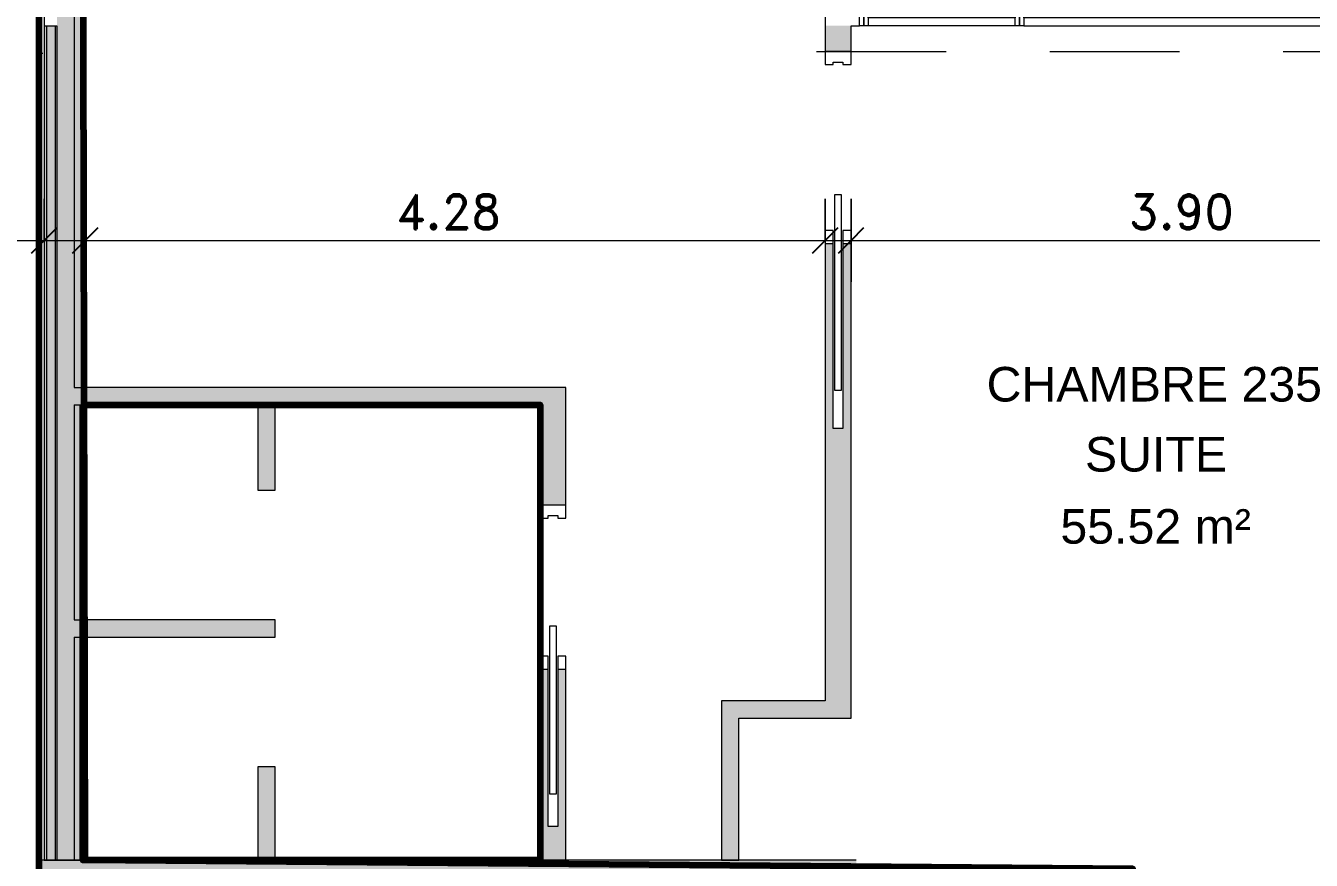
# Model space of a CAD drawing. Header units: metres. Extents: x -227.9 to -140, y 37.9 to 92.1.
# Drawn here: x -215.09 to -207.66, y 83.16 to 87.99 of the extents above; entities that cross this region are included whole.
import ezdxf

# ---------------------------------------------------------------- set-up
doc = ezdxf.new("R2010")
doc.units = ezdxf.units.M
doc.linetypes.add('JIS_02_0.7', pattern=[1.35, 0.75, -0.6])
for name, color, linetype, lineweight in [('A-ANNO-DIMS', 7, 'Continuous', 9), ('A-ANNO-DIMS-100', 7, 'Continuous', 9), ('A-AREA-IDEN', 7, 'Continuous', 9), ('A-DOOR', 7, 'Continuous', 5), ('A-GLAZ', 7, 'Continuous', 5), ('A-WALL', 7, 'Continuous', 5), ('A-WALL-PATT', 7, 'Continuous', 13), ('I-WALL', 7, 'Continuous', 5)]:
    doc.layers.add(name, color=color, linetype=linetype, lineweight=lineweight)
doc.layers.add('A-DETL', color=94, linetype='Continuous', lineweight=5, true_color=0x00a600)
doc.layers.add('Chambre', color=40, linetype='Continuous')
doc.layers.add('SDB', color=230, linetype='Continuous')
doc.styles.add('Arial_1', font='arial.ttf', dxfattribs={"height": 0.2})
doc.styles.add('RomanD_B', font='', dxfattribs={"height": 0.2})
doc.styles.get('RomanD_B').set_extended_font_data('RomanD', bold=True)
doc.dimstyles.new('LAG-Romans_0_2', dxfattribs={"dimscale": 0.3048, "dimtxt": 0.200715, "dimasz": 0.492126, "dimexe": 0.787402, "dimexo": 0.0625, "dimgap": 0, "dimtad": 1, "dimrnd": 0.01, "dimzin": 0, "dimdsep": 46, "dimtxsty": 'RomanD_B', "dimblk1": 'OBLIQUE', "dimblk2": 'OBLIQUE', "dimsah": 1, "dimcen": 0.09, "dimdle": 0.656168, "dimazin": 0, "dimtfac": 1, "dimtdec": 4, "dimtix": 1, "dimtmove": 0, "dimatfit": 3, "dimfxl": 0.787402, "dimfxlon": 1, "dimtvp": 1, "dimtolj": 1, "dimtzin": 0, "dimarcsym": 2})

# ---------------------------------------------------------------- blocks, each defined once
blk = doc.blocks.new('LAG-C1030-PORTE-COULISSANTE-COUL-13PR_06 - LAG-C1030-PORTE-COULISSANTE-COUL-13PR_06_04 F-80x210-15716895-MUC-LAG-PRO-PLA-ARC-TZN-N02-AG02Ec-Cote')
at = {"layer": 'A-DOOR', "color": 9, "true_color": 0xc0c0c0}
for p, q in [((-0.305, 0.075), (-0.38, 0.075)), ((-0.38, 0.075), (-0.38, 0.0275)), ((-0.305, 0.0275), (-0.305, 0.075)), ((0.57, 0.075), (0.495, 0.075)), ((0.495, 0.075), (0.495, 0.0275)), ((0.57, -0.075), (0.57, 0.075)), ((-0.38, 0.0275), (-0.305, 0.0275)), ((0.495, 0.0275), (0.51, 0.0275)), ((0.51, 0.0275), (0.51, -0.0275)), ((-0.305, -0.0275), (-0.38, -0.0275)), ((-0.38, -0.0275), (-0.38, -0.075)), ((-0.305, -0.075), (-0.305, -0.0275)), ((0.51, -0.0275), (0.495, -0.0275)), ((0.495, -0.0275), (0.495, -0.075)), ((-0.38, -0.075), (-0.305, -0.075)), ((0.495, -0.075), (0.57, -0.075))]:
    blk.add_line(p, q, dxfattribs=at)
at = {"layer": 'A-DOOR', "lineweight": 9}
for p, q in [((-0.13, 0.02), (-1.1, 0.02)), ((-1.1, 0.02), (-1.1, -0.02)), ((-0.13, -0.02), (-0.13, 0.02)), ((-1.1, -0.02), (-0.13, -0.02))]:
    blk.add_line(p, q, dxfattribs=at)
blk = doc.blocks.new('LAG-C1030-PORTE-COULISSANTE-COUL-13PR_06 - LAG-C1030-PORTE-COULISSANTE-COUL-13PR_06_03 F-96x210-15716900-MUC-LAG-PRO-PLA-ARC-TZN-N02-AG02Ec-Cote')
at = {"layer": 'A-DOOR', "color": 9, "true_color": 0xc0c0c0}
for p, q in [((-0.385, 0.075), (-0.46, 0.075)), ((-0.46, 0.075), (-0.46, 0.0275)), ((-0.385, 0.0275), (-0.385, 0.075)), ((0.65, 0.075), (0.575, 0.075)), ((0.575, 0.075), (0.575, 0.0275)), ((0.65, -0.075), (0.65, 0.075)), ((-0.46, 0.0275), (-0.385, 0.0275)), ((0.575, 0.0275), (0.59, 0.0275)), ((0.59, 0.0275), (0.59, -0.0275)), ((-0.385, -0.0275), (-0.46, -0.0275)), ((-0.46, -0.0275), (-0.46, -0.075)), ((-0.385, -0.075), (-0.385, -0.0275)), ((0.59, -0.0275), (0.575, -0.0275)), ((0.575, -0.0275), (0.575, -0.075)), ((-0.46, -0.075), (-0.385, -0.075)), ((0.575, -0.075), (0.65, -0.075))]:
    blk.add_line(p, q, dxfattribs=at)
at = {"layer": 'A-DOOR', "lineweight": 9}
for p, q in [((-0.178, 0.02), (-1.308, 0.02)), ((-1.308, 0.02), (-1.308, -0.02)), ((-0.178, -0.02), (-0.178, 0.02)), ((-1.308, -0.02), (-0.178, -0.02))]:
    blk.add_line(p, q, dxfattribs=at)
blk = doc.blocks.new('LAG-C1020-FENÊTRE-12FT-22-01 - LAG-C1020-FENÊTRE-12FT-22-01-13017374-MUC-LAG-PRO-PLA-ARC-TZN-N02-AG02Ec-Cote')
at = {"layer": 'A-GLAZ', "lineweight": 13}
for p, q in [((-3.25, 0.075), (-3.225, 0.075)), ((-3.225, 0.075), (-3.225, -0.025)), ((-0.475, -0.025), (-0.475, 0.075)), ((-0.475, 0.075), (-0.45, 0.075)), ((-0.45, 0.075), (-0.425, 0.075)), ((-0.45, -0.025), (-0.45, 0.075)), ((-0.45, 0.075), (-0.45, -0.025)), ((-0.425, 0.075), (-0.425, -0.025)), ((0.425, 0.075), (0.45, 0.075)), ((0.425, -0.025), (0.425, 0.075)), ((0.45, 0.075), (0.45, -0.025)), ((0.45, 0.075), (0.475, 0.075)), ((0.45, -0.025), (0.45, 0.075)), ((-3.225, 0.03), (-0.475, 0.03)), ((-3.225, 0.02), (-3.225, 0.03)), ((-0.475, 0.02), (-3.225, 0.02)), ((-0.475, 0.03), (-0.475, 0.02)), ((-0.425, 0.02), (-0.425, 0.03)), ((-0.425, 0.03), (0.425, 0.03)), ((0.425, 0.02), (-0.425, 0.02)), ((0.425, 0.03), (0.425, 0.02)), ((-3.225, -0.025), (-3.25, -0.025)), ((-0.45, -0.025), (-0.475, -0.025)), ((-0.425, -0.025), (-0.45, -0.025)), ((0.45, -0.025), (0.425, -0.025)), ((0.475, -0.025), (0.45, -0.025))]:
    blk.add_line(p, q, dxfattribs=at)
at = {"layer": 'A-GLAZ'}
for p, q in [((-0.475, 0.075), (-3.225, 0.075)), ((-0.425, 0.075), (0.425, 0.075)), ((-3.225, -0.025), (-0.475, -0.025)), ((0.425, -0.025), (-0.425, -0.025)), ((0.45, -0.075), (0.45, -0.925))]:
    blk.add_line(p, q, dxfattribs=at)
blk.add_arc((0.45, -0.025), 0.9, 180, 270, dxfattribs=at)
blk = doc.blocks.new('DIMBLOCK53-MUC-LAG-PRO-PLA-ARC-TZN-N02-AG02Ec-Cote')
at = {"layer": 'A-ANNO-DIMS-100', "transparency": 16777216}
for p, q in [((-210.3192, 86.9894), (-210.3192, 86.5094)), ((-210.3192, 86.7494), (-210.3192, 86.9894)), ((-206.4168, 86.9894), (-206.4168, 86.5094)), ((-206.4168, 86.7494), (-206.4168, 86.9894)), ((-210.5192, 86.7494), (-206.2168, 86.7494))]:
    blk.add_line(p, q, dxfattribs=at)
at = {"layer": 'A-ANNO-DIMS-100', "lineweight": 25, "transparency": 16777216}
for p, q in [((-210.3192, 86.7494), (-210.2442, 86.8244)), ((-206.4168, 86.7494), (-206.3418, 86.8244)), ((-210.3192, 86.7494), (-210.3942, 86.6744)), ((-206.4168, 86.7494), (-206.4918, 86.6744))]:
    blk.add_line(p, q, dxfattribs=at)
at = {"layer": 'A-ANNO-DIMS-100', "color": 0, "transparency": 16777216, "insert": (-208.7115, 87.015), "char_height": 0.2, "width": 0.824475, "attachment_point": 1, "line_spacing_factor": 1.146391, "style": 'RomanD_B'}
blk.add_mtext('3.90', dxfattribs=at)
blk = doc.blocks.new('_Oblique')
at = {"color": 0, "linetype": 'ByBlock', "lineweight": -2}
blk.add_line((-0.5, -0.5), (0.5, 0.5), dxfattribs=at)
blk = doc.blocks.new('DIMBLOCK54-MUC-LAG-PRO-PLA-ARC-TZN-N02-AG02Ec-Cote')
at = {"layer": 'A-ANNO-DIMS-100', "transparency": 16777216}
for p, q in [((-214.7514, 86.9894), (-214.7514, 86.5094)), ((-214.7514, 86.7494), (-214.7514, 86.9894)), ((-210.4692, 86.9894), (-210.4692, 86.5094)), ((-210.4692, 86.7494), (-210.4692, 86.9894)), ((-214.9514, 86.7494), (-210.2692, 86.7494))]:
    blk.add_line(p, q, dxfattribs=at)
at = {"layer": 'A-ANNO-DIMS-100', "lineweight": 25, "transparency": 16777216}
for p, q in [((-214.7514, 86.7494), (-214.6764, 86.8244)), ((-210.4692, 86.7494), (-210.3942, 86.8244)), ((-214.7514, 86.7494), (-214.8264, 86.6744)), ((-210.4692, 86.7494), (-210.5442, 86.6744))]:
    blk.add_line(p, q, dxfattribs=at)
at = {"layer": 'A-ANNO-DIMS-100', "color": 0, "transparency": 16777216, "insert": (-212.9538, 87.015), "char_height": 0.2, "width": 0.824475, "attachment_point": 1, "line_spacing_factor": 1.146391, "style": 'RomanD_B'}
blk.add_mtext('4.28', dxfattribs=at)
blk = doc.blocks.new('DIMBLOCK55-MUC-LAG-PRO-PLA-ARC-TZN-N02-AG02Ec-Cote')
at = {"layer": 'A-ANNO-DIMS-100', "transparency": 16777216}
for p, q in [((-219.0691, 86.9894), (-219.0691, 86.5094)), ((-219.0691, 86.7494), (-219.0691, 86.9894)), ((-214.9874, 86.9894), (-214.9874, 86.5094)), ((-214.9874, 86.7494), (-214.9874, 86.9894)), ((-219.2691, 86.7494), (-214.7874, 86.7494))]:
    blk.add_line(p, q, dxfattribs=at)
at = {"layer": 'A-ANNO-DIMS-100', "lineweight": 25, "transparency": 16777216}
for p, q in [((-219.0691, 86.7494), (-218.9941, 86.8244)), ((-214.9874, 86.7494), (-214.9124, 86.8244)), ((-219.0691, 86.7494), (-219.1441, 86.6744)), ((-214.9874, 86.7494), (-215.0624, 86.6744))]:
    blk.add_line(p, q, dxfattribs=at)
at = {"layer": 'A-ANNO-DIMS-100', "color": 0, "transparency": 16777216, "insert": (-217.3718, 87.015), "char_height": 0.2, "width": 0.824475, "attachment_point": 1, "line_spacing_factor": 1.146391, "style": 'RomanD_B'}
blk.add_mtext('4.08', dxfattribs=at)

msp = doc.modelspace()

# ---------------------------------------------------------------- hatches: boundary and pattern name
at = {"layer": 'A-WALL-PATT', "lineweight": 5, "true_color": 0xaaaaaa}
h = msp.add_hatch(color=253, dxfattribs=at)
h.paths.add_polyline_path([(-214.9144, 83.1635), (-214.9144, 87.9913), (-214.9244, 87.9913), (-214.9244, 83.1635)])
h.paths.add_polyline_path([(-214.9244, 88.1413), (-214.9144, 88.1413), (-214.9144, 89.7404), (-214.9244, 89.7404), (-214.9244, 88.5039)])
for points in [[(-214.7695, 78.5135), (-214.7695, 83.1635), (-215.0195, 83.1635), (-215.0195, 78.5135)], [(-210.2891, 82.9135), (-210.2891, 83.1635), (-214.7695, 83.1635), (-214.7695, 82.9135), (-210.3869, 82.9135)]]:
    msp.add_hatch(color=253, dxfattribs=at).paths.add_polyline_path(points)
at = {"layer": 'I-WALL', "true_color": 0xaaaaaa}
h = msp.add_hatch(color=253, dxfattribs=at)
h.paths.add_polyline_path([(-214.9874, 83.1635), (-214.9744, 83.1635), (-214.9744, 87.9913), (-214.9874, 87.9913), (-214.9874, 84.2174)])
h.paths.add_polyline_path([(-214.9874, 88.1413), (-214.9744, 88.1413), (-214.9744, 89.7404), (-214.9874, 89.7404), (-214.9874, 88.5039)])
h = msp.add_hatch(color=253, dxfattribs=at)
h.paths.add_polyline_path([(-214.9244, 83.1635), (-214.9244, 87.9913), (-214.9744, 87.9913), (-214.9744, 83.1635)])
h.paths.add_polyline_path([(-214.9244, 88.1413), (-214.9244, 89.7404), (-214.9744, 89.7404), (-214.9744, 88.1413)])
for points in [[(-214.8144, 83.1635), (-214.8144, 89.7404), (-214.9144, 89.7404), (-214.9144, 83.1635)], [(-213.6511, 85.7985), (-212.1188, 85.7985), (-212.1188, 85.8985), (-214.8144, 85.8985), (-214.8144, 85.7985), (-213.6761, 85.7985)], [(-213.7511, 85.3047), (-213.6511, 85.3047), (-213.6511, 85.7985), (-213.7511, 85.7985)], [(-213.6511, 84.4546), (-213.6511, 84.5546), (-214.8144, 84.5546), (-214.8144, 84.4546), (-213.6761, 84.4546)], [(-210.4692, 83.9865), (-210.4692, 84.0865), (-211.0688, 84.0865), (-211.0688, 83.9865), (-210.9688, 83.9865)], [(-210.9688, 83.1635), (-210.9688, 83.9865), (-211.0688, 83.9865), (-211.0688, 83.1635)], [(-213.7511, 83.1635), (-213.6511, 83.1635), (-213.6511, 83.7045), (-213.7511, 83.7045)]]:
    msp.add_hatch(color=253, dxfattribs=at).paths.add_polyline_path(points)
h = msp.add_hatch(color=253, dxfattribs=at)
h.paths.add_polyline_path([(-214.7644, 83.1635), (-214.7644, 84.4546), (-214.8144, 84.4546), (-214.8144, 83.1635)])
h.paths.add_polyline_path([(-214.7644, 84.5546), (-214.7644, 85.7985), (-214.8144, 85.7985), (-214.8144, 84.5546)])
h.paths.add_polyline_path([(-214.7644, 85.8985), (-214.7644, 89.7404), (-214.8144, 89.7404), (-214.8144, 85.8985)])
h = msp.add_hatch(color=253, dxfattribs=at)
h.paths.add_polyline_path([(-214.7514, 83.1635), (-214.7514, 84.4546), (-214.7644, 84.4546), (-214.7644, 83.1635)])
h.paths.add_polyline_path([(-214.7514, 84.5546), (-214.7514, 85.7985), (-214.7644, 85.7985), (-214.7644, 84.5546)])
h.paths.add_polyline_path([(-214.7644, 85.8985), (-214.7514, 85.8985), (-214.7514, 89.7404), (-214.7644, 89.7404), (-214.7644, 86.3607)])
h = msp.add_hatch(color=253, dxfattribs=at)
h.paths.add_polyline_path([(-210.4692, 83.9865), (-210.3192, 83.9865), (-210.3192, 86.7313), (-210.3667, 86.7313), (-210.3667, 85.6613), (-210.4217, 85.6613), (-210.4217, 86.7313), (-210.4692, 86.7313), (-210.4692, 84.0865)])
h.paths.add_polyline_path([(-210.4217, 87.8413), (-210.3192, 87.8413), (-210.3192, 87.9913), (-210.4692, 87.9913), (-210.4692, 87.8413)])
h = msp.add_hatch(color=253, dxfattribs=at)
h.paths.add_polyline_path([(-212.1188, 83.1635), (-211.9688, 83.1635), (-211.9688, 84.2685), (-212.0163, 84.2685), (-212.0163, 83.3585), (-212.0713, 83.3585), (-212.0713, 84.2685), (-212.1188, 84.2685), (-212.1188, 84.2174)])
h.paths.add_polyline_path([(-212.0713, 85.2185), (-211.9688, 85.2185), (-211.9688, 85.8985), (-212.1188, 85.8985), (-212.1188, 85.2185)])

# ---------------------------------------------------------------- linework, layer by layer
at = {"layer": 'A-DETL', "color": 9, "linetype": 'JIS_02_0.7', "lineweight": 9, "true_color": 0xc0c0c0}
for p, q in [((-219.0565, 87.8316), (-214.9965, 87.8316)), ((-210.5185, 87.8413), (-206.5735, 87.8413))]:
    msp.add_line(p, q, dxfattribs=at)
at = {"layer": 'A-WALL'}
for p, q in [((-214.8144, 89.7404), (-214.8144, 85.8985)), ((-214.7644, 89.7404), (-214.7644, 85.8985)), ((-214.9874, 87.9913), (-214.9144, 87.9913)), ((-214.9744, 87.9913), (-214.9744, 83.1635)), ((-214.9244, 87.9913), (-214.9244, 83.1635)), ((-214.9144, 87.9913), (-214.9144, 83.1635)), ((-214.8144, 85.8985), (-214.7514, 85.8985)), ((-214.8144, 85.7985), (-214.8144, 84.5546)), ((-214.8144, 85.7985), (-214.7514, 85.7985)), ((-214.7644, 85.7985), (-214.7644, 84.5546)), ((-214.8144, 84.5546), (-214.7514, 84.5546)), ((-214.8144, 84.4546), (-214.8144, 83.1635)), ((-214.8144, 84.4546), (-214.7514, 84.4546)), ((-214.7644, 84.4546), (-214.7644, 83.1635))]:
    msp.add_line(p, q, dxfattribs=at)
at = {"layer": 'A-WALL', "lineweight": 15}
for p, q in [((-215.0195, 83.1635), (-215.0195, 78.5135)), ((-214.7695, 83.1635), (-215.0195, 83.1635)), ((-210.2891, 83.1635), (-214.7695, 83.1635))]:
    msp.add_line(p, q, dxfattribs=at)
at = {"layer": 'Chambre', "lineweight": 140}
msp.add_lwpolyline([(-219.0691, 89.7404), (-215.0195, 89.7404), (-215.0195, 78.1933), (-219.0691, 78.1933)], close=True, dxfattribs=at)
msp.add_lwpolyline([(-214.7644, 89.7404), (-206.5735, 89.7404), (-206.3235, 78.3147), (-208.6894, 78.3147), (-208.6894, 83.1146), (-214.7514, 83.1635), (-214.7644, 89.7404)], dxfattribs=at)
at = {"layer": 'I-WALL', "lineweight": 13}
for p, q in [((-214.9874, 89.7404), (-214.9874, 83.1635)), ((-214.7514, 85.8985), (-214.7514, 89.7404)), ((-210.4692, 88.1413), (-210.4692, 87.8413)), ((-210.2698, 87.9913), (-210.2698, 88.1413)), ((-210.3192, 87.9913), (-210.2698, 87.9913)), ((-210.3192, 87.8413), (-210.3192, 87.9913)), ((-210.4692, 86.7313), (-210.4692, 84.0865)), ((-210.4217, 85.6613), (-210.4217, 86.7313)), ((-210.3667, 86.7313), (-210.3667, 85.6613)), ((-210.3192, 83.9865), (-210.3192, 86.7313)), ((-211.9688, 85.8985), (-214.7514, 85.8985)), ((-211.9688, 85.2185), (-211.9688, 85.8985)), ((-214.7514, 84.5546), (-214.7514, 85.7985)), ((-214.7514, 85.7985), (-213.7511, 85.7985)), ((-213.7511, 85.7985), (-213.7511, 85.3047)), ((-213.6511, 85.7985), (-212.1188, 85.7985)), ((-213.6511, 85.3047), (-213.6511, 85.7985)), ((-212.1188, 85.7985), (-212.1188, 85.2185)), ((-210.3667, 85.6613), (-210.4217, 85.6613)), ((-213.7511, 85.3047), (-213.6511, 85.3047)), ((-213.6511, 84.5546), (-214.7514, 84.5546)), ((-213.6511, 84.4546), (-213.6511, 84.5546)), ((-214.7514, 83.1635), (-214.7514, 84.4546)), ((-214.7514, 84.4546), (-213.6511, 84.4546)), ((-212.1188, 84.2685), (-212.1188, 83.1635)), ((-212.0713, 83.3585), (-212.0713, 84.2685)), ((-212.0163, 84.2685), (-212.0163, 83.3585)), ((-211.9688, 83.1635), (-211.9688, 84.2685)), ((-210.4692, 84.0865), (-211.0688, 84.0865)), ((-211.0688, 84.0865), (-211.0688, 83.1635)), ((-210.9688, 83.9865), (-210.3192, 83.9865)), ((-210.9688, 83.1635), (-210.9688, 83.9865)), ((-213.7511, 83.7045), (-213.7511, 83.1635)), ((-213.6511, 83.7045), (-213.7511, 83.7045)), ((-213.6511, 83.1635), (-213.6511, 83.7045)), ((-212.0163, 83.3585), (-212.0713, 83.3585)), ((-214.9874, 83.1635), (-214.7514, 83.1635)), ((-213.7511, 83.1635), (-213.6511, 83.1635)), ((-212.1188, 83.1635), (-211.9688, 83.1635)), ((-211.0688, 83.1635), (-210.9688, 83.1635))]:
    msp.add_line(p, q, dxfattribs=at)
at = {"layer": 'SDB', "lineweight": 140}
msp.add_lwpolyline([(-214.7644, 85.7985), (-212.1188, 85.7985), (-212.1188, 83.1635), (-214.7644, 83.1635)], close=True, dxfattribs=at)

# ---------------------------------------------------------------- block references
at = {"layer": 'A-DOOR', "rotation": 90}
for name, p in [('LAG-C1030-PORTE-COULISSANTE-COUL-13PR_06 - LAG-C1030-PORTE-COULISSANTE-COUL-13PR_06_03 F-96x210-15716900-MUC-LAG-PRO-PLA-ARC-TZN-N02-AG02Ec-Cote', (-210.3942, 87.1913)), ('LAG-C1030-PORTE-COULISSANTE-COUL-13PR_06 - LAG-C1030-PORTE-COULISSANTE-COUL-13PR_06_04 F-80x210-15716895-MUC-LAG-PRO-PLA-ARC-TZN-N02-AG02Ec-Cote', (-212.0438, 84.6485))]:
    msp.add_blockref(name, p, dxfattribs=at)
at = {"layer": 'A-GLAZ', "rotation": 180}
msp.add_blockref('LAG-C1020-FENÊTRE-12FT-22-01 - LAG-C1020-FENÊTRE-12FT-22-01-13017374-MUC-LAG-PRO-PLA-ARC-TZN-N02-AG02Ec-Cote', (-209.7948, 88.0663), dxfattribs=at)

# ---------------------------------------------------------------- texts
at = {"layer": 'A-AREA-IDEN', "color": 164, "true_color": 0x0029a5, "char_height": 0.2, "attachment_point": 1, "style": 'Arial_1'}
for s, insert, width in [('CHAMBRE 235', (-209.5347, 86.0173), 2.397046), ('SUITE', (-208.9657, 85.6123), 1.018143), ('55.52 m²', (-209.1077, 85.1951), 1.362869)]:
    msp.add_mtext(s, dxfattribs=dict(at, insert=insert, width=width))

# ---------------------------------------------------------------- dimensions: what is measured, and where the dimension line sits
at = {"layer": 'A-ANNO-DIMS'}
for base, p1, p2, override, picture, middle in [((-214.9874, 86.7494), (-219.0691, 86.9894), (-214.9874, 86.9894), {"dimpost": '<>', "dimfxl": 4.081718}, 'DIMBLOCK55-MUC-LAG-PRO-PLA-ARC-TZN-N02-AG02Ec-Cote', (-217.0283, 86.8494)), ((-210.4692, 86.7494), (-214.7514, 86.9894), (-210.4692, 86.9894), {"dimpost": '<>', "dimfxl": 4.282218}, 'DIMBLOCK54-MUC-LAG-PRO-PLA-ARC-TZN-N02-AG02Ec-Cote', (-212.6103, 86.8494)), ((-206.4168, 86.7494), (-210.3192, 86.9894), (-206.4168, 86.9894), {"dimpost": '<>', "dimfxl": 3.902367}, 'DIMBLOCK53-MUC-LAG-PRO-PLA-ARC-TZN-N02-AG02Ec-Cote', (-208.368, 86.8494))]:
    dim = msp.add_linear_dim(base=base, p1=p1, p2=p2, dimstyle='LAG-Romans_0_2', override=override, dxfattribs=at)
    dim.commit()
    dim.dimension.update_dxf_attribs({"geometry": picture, "text_midpoint": middle})

doc.saveas('drawing.dxf')
